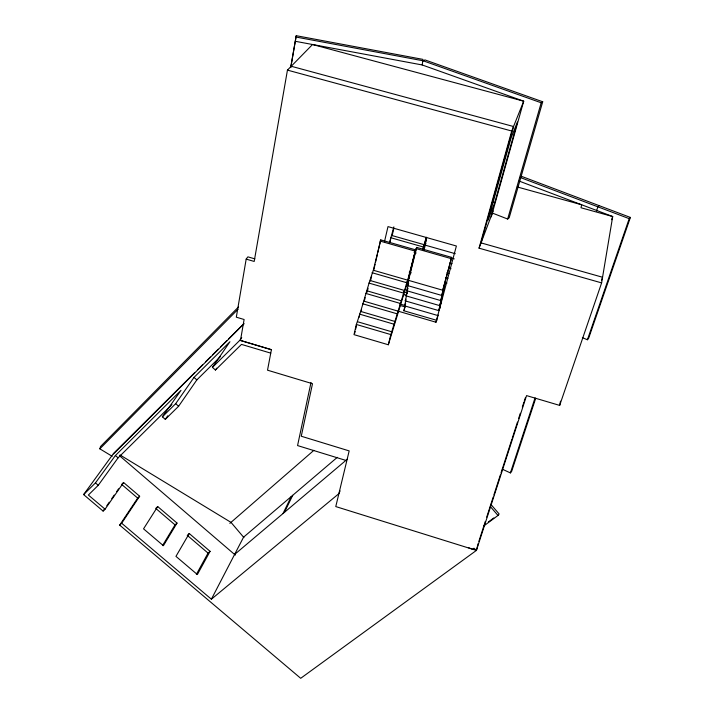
<?xml version="1.0" encoding="UTF-8"?>
<svg xmlns="http://www.w3.org/2000/svg" width="714" height="714" viewBox="0 0 714 714"><rect width="100%" height="100%" fill="white"/><g stroke="black" fill="none" stroke-linecap="round" stroke-linejoin="round"><path stroke-width="1.07" d="M290.768 67.589L296.248 35.7L422.956 59.387L422.215 64.965L523.71 101.192L491.259 216.851M137.686 498.095L121.648 484.404L123.593 482.521L139.649 496.23L137.686 498.095L119.684 525.12L300.701 678.3L476.408 550.414L526.557 395.601L559.66 405.4L601.616 282.896L612.701 216.538L519.14 181.079M254.862 258.879L247.874 256.844L246.178 259.111L236.316 317.186L244.108 319.497L240.466 340.453L271.409 349.69L267.518 370.182L312.5 383.713L301.263 436.236L349.173 450.9L335.776 506.574L476.408 550.414L478.175 543.497M601.616 282.896L479.049 248.169L511.724 131.019L523.71 101.192L312.545 44.509L287.447 70.115L254.193 261.449L246.178 259.111M290.705 67.357L296.248 35.7M559.66 405.4L560.49 401.179M311.009 382.481L297.568 445.572L346.567 460.619M356.34 324.459L354.001 334.643L388.327 344.764L407.667 281.521L415.566 249.829L380.732 239.886L373.333 270.249C367.041 288.081 362.623 306.609 356.34 324.459L390.835 334.589L407.73 280.165L415.566 249.829M354.688 333.295L355.126 331.394M355.563 329.484L356.438 325.673M359.124 317.266L359.57 315.356M361.141 311.768L361.587 309.84M364.265 301.486L365.149 297.622M367.157 292.178L368.049 288.295M370.495 280.932L371.619 276.05M373.627 270.579L375.091 264.225M375.582 262.109L377.304 254.702M377.786 252.586L380.732 239.886M384.48 241.68L387.997 226.606L456.389 246.009L435.968 322.228L363.962 301.165M389.407 243.072L393.878 226.873M389.906 242.314L390.665 239.101M392.084 235.852L393.825 228.498M388.327 344.764L390.835 334.589M408.694 280.709L407.489 285.546L441.671 295.417L443.733 287.68L442.698 290.205L408.256 280.281L416.146 248.624L416.717 247.428L451.65 257.379L443.912 286.35L444.938 283.842L439.708 308.564M409.488 276.443L416.717 247.428M406.73 290.732L407.881 288.26L405.98 295.846L439.646 305.601L441.68 298.024L440.654 300.549L406.73 290.732L408.64 283.065L407.489 285.546M439.681 308.055L438.664 310.581L405.249 300.889L406.587 295.516M437.691 315.49L404.517 305.851L405.855 300.532M438.137 315.07L436.727 320.327L403.803 310.742L405.124 305.476M404.615 308.51L405.115 306.547M422.804 249.141L426.303 237.218M426.41 237.744L423.241 248.383M455.3 253.702L424.812 245.027L426.669 237.691M425.963 241.421L426.508 239.279M423.964 250.266L425.847 242.814L424.812 245.027M442.698 290.205L451.65 257.379M440.654 300.549L442.698 292.892L441.671 295.417M438.664 310.581L440.672 303.075L439.646 305.601M494.838 202.428L517.382 122.032L511.072 137.891L488.055 220.251L494.838 202.428L492.767 201.848M123.593 482.521L105.074 509.18L103.093 511.081L83.618 494.597L113.464 453.577L194.619 372.726M492.08 212.959L507.654 219.037L541.194 102.78L542.72 101.763L424.964 59.922L423.179 60.797L296.114 37.066M542.72 101.763L509.189 217.77L507.654 219.037M112.178 456.3L99.844 448.829L100.54 446.5L238.458 307.029M478.853 541.382L485.341 521.354M486.707 517.132L493.187 497.105M493.874 494.998L500.353 474.962M501.041 472.855L511.956 439.119M512.304 438.066L517.48 422.072M518.676 418.368L520.327 413.272M522.309 407.158L523.951 402.062M524.299 401.009L525.326 397.841M502.317 469.205L510.403 472.909L535.045 397.939M596.476 211.032L597.859 206.801L599.1 205.623M535.714 398.26L511.679 471.294L510.403 472.909M611.639 219.707L612.701 216.538L581 207.756L581.669 204.775L517.284 186.97M601.483 280.406L602.562 277.255L481.04 242.894L513.536 126.521L291.223 66.259M582.365 337.668L587.417 339.757L629.204 218.654L630.382 217.431L521.372 176.287M630.382 217.431L588.622 338.32L587.417 339.757M479.049 248.169L493.106 210.996M435.968 322.228L436.727 320.336M340.078 490.902L338.882 493.66L211.38 599.198L121.683 523.246L139.649 496.23M403.803 310.742L404.374 309.492M404.517 305.851L405.659 303.37M405.249 300.889L406.007 299.228M405.98 295.846L407.123 293.365M408.256 280.281L409.417 277.8M284.422 512.349L292.722 495.302M282.976 513.571L291.285 496.525M211.38 599.198L243.563 537.178L337.276 457.353M210.077 551.333L197.367 574.547L175.956 556.367L189.246 533.528L210.077 551.333L208.042 553.091L196.368 574.377M162.506 545.63L175.028 524.879L177.027 523.076L157.714 506.565L155.741 508.395L175.028 524.879M177.027 523.076L163.399 545.701L143.541 528.842L157.714 506.565M270.758 353.135L241.475 344.398L215.423 370.031L212.433 367.371L239.85 340.283L241.716 337.508M215.423 370.031L216.672 368.192M212.433 367.371L229.935 341.729L194.012 377.411L175.68 403.678L162.373 416.815L165.291 419.359L178.616 406.248L196.841 379.91L220.305 356.697M103.093 511.081L104.949 508.413M106.805 505.744L109.278 502.192M111.759 498.631L114.231 495.079M116.703 491.518L118.56 488.849M165.291 419.359L167.754 415.816M162.373 416.815L180.999 390.344L115.391 455.523L95.453 482.905L83.618 494.597M105.074 509.18L88.366 495.034L98.264 485.297L118.096 457.844L171.931 404.57M483.664 526.057L497.997 515.463L499.131 513.991L490.786 504.28M99.844 448.829L238.074 309.207M197.769 369.593L202.49 364.881M205.641 361.739L210.371 357.027M212.736 354.679L218.252 349.182M220.617 346.825L226.918 340.542M228.489 338.98L242.671 324.843M113.356 453.97L244.179 323.656M119.684 525.12L121.683 523.246M187.907 534.715L189.246 533.528M229.846 523.371L313.865 450.347M234.594 554.466L347.415 459.111M488.394 521.925L493.767 517.962M295.373 41.305L422.215 64.965M287.447 70.115L511.724 131.019M391.843 235.495L424.402 244.75M390.674 237.691L423.348 246.99M451.105 257.995L454.238 258.887M416.146 248.624L451.141 258.602M380.08 241.073L414.986 251.033M414.093 252.417L416.2 253.015M449.9 263.064L452.042 263.671M448.892 268.107L451.016 268.714M446.839 272.784L448.945 273.382M445.857 277.684L447.955 278.29M409.238 272.23L411.335 272.837M444.804 282.494L446.973 283.119M373.333 270.249L407.73 280.165M406.284 281.994L408.381 282.601M372.021 272.712L406.552 282.673M406.221 284.672L408.328 285.279M370.209 280.548L404.606 290.5M403.33 291.758L407.524 292.972M368.888 283.056L403.41 293.052M403.249 294.471L406.409 295.391M367.085 290.857L401.473 300.844M365.746 293.4L400.268 303.432M399.769 303.968L405.008 305.485M399.715 305.342L405.061 306.895M362.614 303.753L397.127 313.821M360.838 311.474L395.217 321.532M359.472 314.098L393.985 324.201M357.705 321.791L392.084 331.876M239.85 340.283L271.409 349.69M423.179 60.797L541.194 102.78M468.438 547.692L472.623 549.227L473.98 548.236L476.408 550.414M519.971 177.375L629.204 218.654M120.006 454.952L230.997 522.371L243.938 537.615M95.453 482.905L98.264 485.297M187.238 535.313L208.042 553.091M115.391 455.523L118.096 457.844M119.488 455.693L235.317 555.09M175.68 403.678L178.616 406.248M194.012 377.411L196.841 379.91M490.322 506.547L497.997 515.463"/></g></svg>
